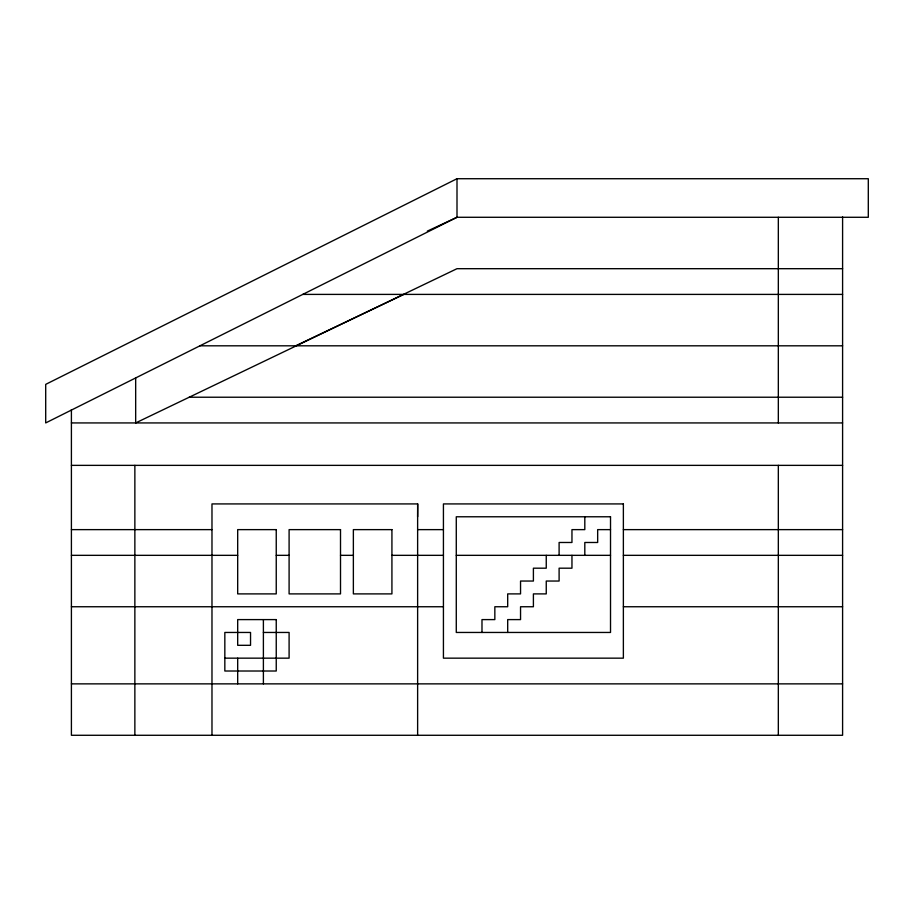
<?xml version="1.0" encoding="UTF-8"?>
<svg xmlns="http://www.w3.org/2000/svg" width="914" height="914" viewBox="0 0 914 914"><rect width="100%" height="100%" fill="white"/><g stroke="black" fill="none" stroke-linecap="round" stroke-linejoin="round"><path stroke-width="1.37" d="M457 178.721L45.7 384.371L45.7 422.931L457 217.281L868.3 217.281L868.3 178.721L457 178.721L457 217.281L427.318 231.128M295.679 345.812L403.851 294.399M842.594 268.693L457 268.693L135.672 422.931L135.672 377.939M302.763 294.399L842.594 294.399M199.938 345.812L842.594 345.812M189.232 397.224L842.594 397.224M71.406 422.931L842.594 422.931M71.406 465.363L842.594 465.363M417.629 516.776L417.721 503.922L211.979 503.922L211.979 735.279M71.406 529.629L211.979 529.629M417.629 529.629L443.427 529.629M610.518 529.629L597.665 529.629L597.665 542.482L584.811 542.482L584.811 555.335M623.371 529.629L842.594 529.629M71.406 555.335L237.686 555.335M276.245 555.335L289.098 555.335M340.511 555.335L353.364 555.335M391.923 555.335L443.427 555.335M456.28 555.335L610.518 555.335M623.371 555.335L842.594 555.335M71.406 606.747L443.427 606.747M623.371 606.747L842.594 606.747M263.392 632.454L289.098 632.454L289.098 658.16L224.833 658.16M71.406 683.866L842.594 683.866M842.594 216.869L842.594 735.279L71.406 735.279L71.406 409.632M778.328 217.281L778.328 422.931M778.328 465.363L778.328 735.279M584.811 516.776L584.811 529.629L571.958 529.629L571.958 542.482L559.105 542.482L559.105 555.335M571.958 555.335L571.958 568.188L559.105 568.188L559.105 581.041L546.252 581.041L546.252 593.894L533.399 593.894L533.399 606.747L520.546 606.747L520.546 619.601L507.693 619.601L507.693 632.454M546.252 555.335L546.252 568.188L533.399 568.188L533.399 581.041L520.546 581.041L520.546 593.894L507.693 593.894L507.693 606.747L494.84 606.747L494.84 619.601L481.986 619.601L481.986 632.454M417.629 503.922L417.629 735.279M263.392 619.601L263.392 683.866M237.686 658.16L237.686 683.866M134.861 465.363L134.861 735.279M623.371 503.922L443.427 503.922L443.427 658.16L623.371 658.16L623.371 503.922M610.518 516.776L456.28 516.776L456.28 632.454L610.518 632.454L610.518 516.776M276.245 529.629L237.686 529.629L237.686 593.894L276.245 593.894L276.245 529.629M340.511 529.629L289.098 529.629L289.098 593.894L340.511 593.894L340.511 529.629M391.923 529.629L353.364 529.629L353.364 593.894L391.923 593.894L391.923 529.629M276.245 619.601L237.686 619.601L237.686 645.307L250.539 645.307L250.539 632.454L224.833 632.454L224.833 671.013L276.245 671.013L276.245 619.601"/></g></svg>
